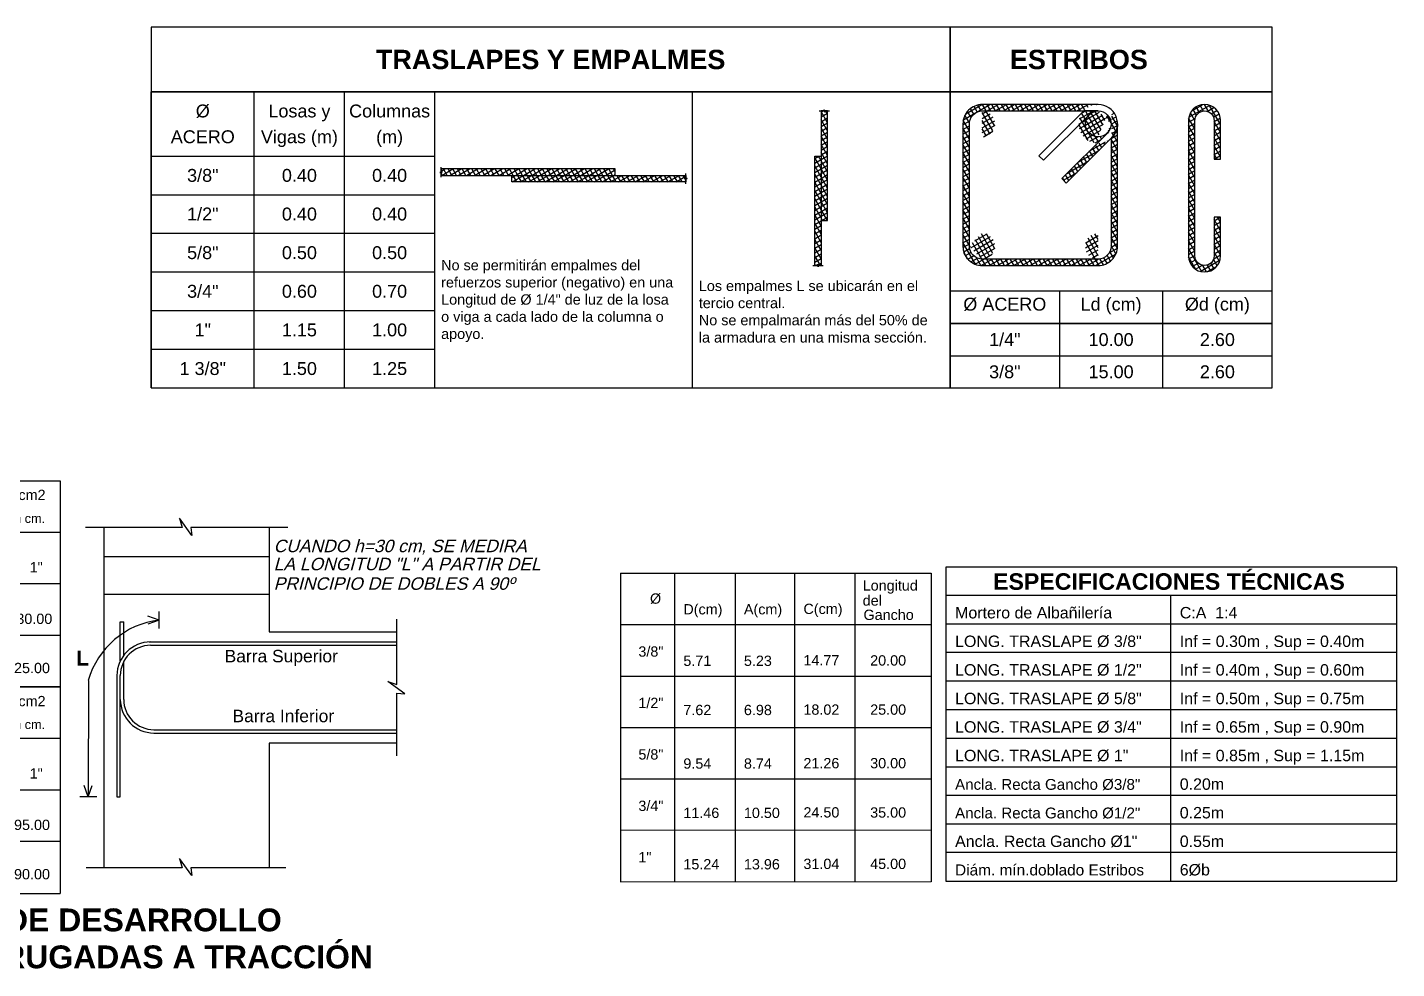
# Model space of a CAD drawing. Header units: millimetres. Extents: x 0 to 86.9, y -0.5 to 29.7.
# Drawn here: x 67.99 to 78.61, y 6.9 to 14.21 of the extents above; entities that cross this region are included whole.
import ezdxf
from ezdxf.enums import TextEntityAlignment as Align

# ---------------------------------------------------------------- set-up
doc = ezdxf.new("R2010")
doc.units = ezdxf.units.MM
doc.linetypes.add('CONTINUA', pattern=[0])
for name, color, linetype in [('.N1 Cuadros', 253, 'Continuous'), ('Complemento', 133, 'Continuous'), ('CUADROS', 5, 'Continuous'), ('E_Acero', 2, 'Continuous'), ('E_Estribo', 1, 'Continuous'), ('E_Estribos', 142, 'Continuous'), ('G_Acotación', 114, 'Continuous'), ('G_Complemento', 190, 'Continuous'), ('G_Proyección', 8, 'Continuous'), ('G_Texto', 122, 'Continuous')]:
    doc.layers.add(name, color=color, linetype=linetype)
doc.styles.add('ARIAL', font='arial')
doc.styles.add('Lenin_Narrow', font='arial', dxfattribs={"width": 0.82})
doc.styles.add('LETRAS', font='arial')
doc.styles.add('LOGOTIPO', font='swissb')
doc.styles.add('Titulo Detalles', font='swissb')
doc.styles.add('Titulo(Ambientes)', font='sanssb__')

# ---------------------------------------------------------------- blocks, each defined once
blk = doc.blocks.new('PLT_3333333333333333')
at = {"color": 7}
for p, q in [((0.64, -0.592), (-0.64, -0.592)), ((0.64, -0.883), (-0.64, -0.883))]:
    blk.add_line(p, q, dxfattribs=at)
at = {"layer": 'Complemento'}
for p, q in [((-3.796, 0), (-3.796, -1.601)), ((-3.796, 0), (-0.98, 0)), ((-0.98, 0), (-0.98, -1.604)), ((-3.796, -0.399), (-3.271, -0.798)), ((-3.796, -0.399), (-0.98, -0.399)), ((-3.271, -0.399), (-3.271, -1.601)), ((-2.837, -0.399), (-2.837, -1.601)), ((-2.391, -0.403), (-2.391, -1.604)), ((-1.915, -0.406), (-1.915, -1.608)), ((-1.432, -0.399), (-1.432, -1.601)), ((-3.796, -0.798), (-0.98, -0.798)), ((-3.796, -1.198), (-0.98, -1.198)), ((-3.796, -1.597), (-0.98, -1.597)), ((-3.796, -1.601), (-3.796, -3.201)), ((-3.796, -1.601), (-0.98, -1.601)), ((-0.98, -1.601), (-0.98, -3.205)), ((-3.796, -2), (-3.271, -2.399)), ((-3.796, -2), (-0.98, -2)), ((-3.271, -2), (-3.271, -3.201)), ((-2.837, -2), (-2.837, -3.201)), ((-2.391, -2.003), (-2.391, -3.205)), ((-1.915, -2.007), (-1.915, -3.208)), ((-1.432, -2), (-1.432, -3.201)), ((-3.796, -2.399), (-0.98, -2.399)), ((-3.796, -2.798), (-0.98, -2.798)), ((-3.796, -3.205), (-0.98, -3.205))]:
    blk.add_line(p, q, dxfattribs=at)
at = {"layer": 'E_Acero'}
for p, q in [((-0.514, -1.399), (-0.514, -1.095)), ((-0.488, -1.356), (-0.488, -1.095)), ((-0.289, -1.252), (1.633, -1.252)), ((-0.279, -1.278), (1.633, -1.278)), ((-0.488, -1.698), (-0.488, -1.405)), ((-0.541, -1.513), (-0.541, -2.454)), ((-0.514, -2.454), (-0.514, -1.513)), ((-0.253, -1.933), (1.633, -1.933)), ((-0.253, -1.959), (1.633, -1.959)), ((-0.541, -2.454), (-0.514, -2.454))]:
    blk.add_line(p, q, dxfattribs=at)
at = {"layer": 'E_Acero', "color": 7, "ltscale": 5}
blk.add_line((-0.514, -1.095), (-0.488, -1.095), dxfattribs=at)
at = {"layer": 'E_Acero'}
for points in [[(0.785, -0.363), (0.034, -0.363), (0.04, -0.425), (-0.056, -0.291), (-0.033, -0.363), (-0.785, -0.363)], [(1.633, -2.135), (1.633, -1.649), (1.695, -1.656), (1.561, -1.56), (1.633, -1.583), (1.633, -1.076)], [(0.771, -3.005), (0.034, -3.005), (0.04, -3.066), (-0.056, -2.933), (-0.033, -3.005), (-0.778, -3.005)]]:
    blk.add_lwpolyline(points, dxfattribs=at)
for centre, radius, start, end in [((-0.279, -1.513), 0.261, 90, 180), ((-0.279, -1.513), 0.235, 90, 180), ((-0.253, -1.698), 0.261, 180, 270), ((-0.253, -1.698), 0.235, 180, 270)]:
    blk.add_arc(centre, radius, start, end, dxfattribs=at)
at = {"layer": 'G_Acotación', "color": 7, "ltscale": 5}
for p, q in [((-0.213, -1.082), (-0.3, -1.051)), ((-0.213, -1.147), (-0.213, -1.016)), ((-0.213, -1.082), (-0.3, -1.113)), ((-0.762, -1.55), (-0.763, -2.454)), ((-0.763, -2.454), (-0.794, -2.367)), ((-0.763, -2.454), (-0.732, -2.367)), ((-0.697, -2.454), (-0.828, -2.454))]:
    blk.add_line(p, q, dxfattribs=at)
blk.add_arc((-0.134, -1.731), 0.654, 96.9972, 163.9347, dxfattribs=at)
at = {"layer": 'G_Complemento'}
for points in [[(-0.64, -3.005), (-0.64, -0.363)], [(0.64, -0.363), (0.64, -1.173), (1.633, -1.173)], [(1.633, -2.038), (0.64, -2.038), (0.64, -3.005)]]:
    blk.add_lwpolyline(points, dxfattribs=at)
at = {"layer": 'CUADROS', "color": 7}
for s, height, style, p in [('Fy = 4200 kg/cm2', 0.07985, 'LETRAS', (-1.984, -0.15)), ('BARRAS SUPERIORES', 0.09582, 'LOGOTIPO', (-3.746, -0.242)), ('Long. desar. en cm.', 0.07061, 'LETRAS', (-1.969, -0.328)), ("f'c", 0.0798, 'LETRAS', (-3.625, -0.71)), ('3/8"', 0.0798, 'LETRAS', (-3.111, -0.719)), ('1/2"', 0.0798, 'LETRAS', (-2.677, -0.719)), ('5/8"', 0.0798, 'LETRAS', (-2.219, -0.719)), ('3/4"', 0.0798, 'LETRAS', (-1.743, -0.719)), ('1"', 0.0798, 'LETRAS', (-1.218, -0.712)), ('175.00', 0.0798, 'LETRAS', (-3.703, -1.119)), ('35.00', 0.0798, 'LETRAS', (-3.178, -1.119)), ('45.00', 0.0798, 'LETRAS', (-2.744, -1.122)), ('60.00', 0.0798, 'LETRAS', (-2.298, -1.119)), ('70.00', 0.0798, 'LETRAS', (-1.822, -1.119)), ('130.00', 0.0798, 'LETRAS', (-1.383, -1.112)), ('210.00', 0.0798, 'LETRAS', (-3.703, -1.501)), ('30.00', 0.0798, 'LETRAS', (-3.178, -1.501)), ('45.00', 0.0798, 'LETRAS', (-2.744, -1.505)), ('60.00', 0.0798, 'LETRAS', (-2.298, -1.501)), ('70.00', 0.0798, 'LETRAS', (-1.822, -1.501)), ('25.00', 0.0798, 'LETRAS', (-1.339, -1.494)), ('Fy = 4200 kg/cm2', 0.07985, 'LETRAS', (-1.984, -1.751)), ('BARRAS INFERIORES', 0.09582, 'LOGOTIPO', (-3.746, -1.842)), ('Long. desar. en cm.', 0.07061, 'LETRAS', (-1.969, -1.928)), ("f'c", 0.0798, 'LETRAS', (-3.625, -2.31)), ('3/8"', 0.0798, 'LETRAS', (-3.111, -2.32)), ('1/2"', 0.0798, 'LETRAS', (-2.677, -2.32)), ('5/8"', 0.0798, 'LETRAS', (-2.219, -2.32)), ('3/4"', 0.0798, 'LETRAS', (-1.743, -2.32)), ('1"', 0.0798, 'LETRAS', (-1.218, -2.313)), ('175.00', 0.0798, 'LETRAS', (-3.703, -2.719)), ('30.00', 0.0798, 'LETRAS', (-3.178, -2.719)), ('35.00', 0.0798, 'LETRAS', (-2.744, -2.719)), ('45.00', 0.0798, 'LETRAS', (-2.298, -2.719)), ('50.00', 0.0798, 'LETRAS', (-1.822, -2.719)), ('95.00', 0.0798, 'LETRAS', (-1.339, -2.712)), ('210.00', 0.0798, 'LETRAS', (-3.703, -3.102)), ('30.00', 0.0798, 'LETRAS', (-3.178, -3.102)), ('35.00', 0.0798, 'LETRAS', (-2.744, -3.102)), ('45.00', 0.0798, 'LETRAS', (-2.298, -3.102)), ('50.00', 0.0798, 'LETRAS', (-1.822, -3.102)), ('90.00', 0.0798, 'LETRAS', (-1.339, -3.095)), ('LONGITUDES DE DESARROLLO', 0.17744, 'LOGOTIPO', (-3.103, -3.499)), ('PARA BARRAS CORRUGADAS A TRACCIÓN', 0.17744, 'LOGOTIPO', (-3.882, -3.786))]:
    blk.add_text(s, height=height, dxfattribs=dict(at, style=style)).set_placement(p)
at = {"layer": 'G_Texto', "style": 'Lenin_Narrow', "oblique": 15}
for s, p in [('CUANDO h=30 cm, SE MEDIRA', (0.676, -0.555)), ('LA LONGITUD "L" A PARTIR DEL', (0.676, -0.695)), ('PRINCIPIO DE DOBLES A 90º', (0.676, -0.847))]:
    blk.add_text(s, height=0.09679, dxfattribs=at).set_placement(p)
at = {"layer": 'G_Texto', "color": 7}
for s, height, style, p in [('L', 0.116, 'Titulo(Ambientes)', (-0.807, -1.435)), ('Barra Superior', 0.09679, 'ARIAL', (0.735, -1.41)), ('Barra Inferior', 0.09679, 'ARIAL', (0.751, -1.875))]:
    blk.add_text(s, height=height, dxfattribs=dict(at, style=style)).set_placement(p, align=Align.CENTER)
blk = doc.blocks.new('PLT_5555555555555555555')
at = {"layer": 'Complemento'}
for p, q in [((0, 0), (-3.498, 0)), ((-3.498, 0), (-3.498, -0.222)), ((0, 0), (0, -0.222)), ((-6.025, -0.048), (-6.025, -2.444)), ((-6.025, -0.048), (-3.613, -0.048)), ((-5.605, -0.048), (-5.605, -2.444)), ((-5.135, -0.048), (-5.135, -2.444)), ((-4.673, -0.048), (-4.673, -2.44)), ((-4.206, -0.052), (-4.206, -2.441)), ((-3.613, -0.048), (-3.613, -2.444)), ((0, -0.222), (-3.498, -0.222)), ((0, -0.222), (-3.498, -0.222)), ((-3.498, -0.222), (-3.498, -2.44)), ((0, -0.222), (0, -2.218)), ((-6.025, -0.447), (-3.613, -0.447)), ((0, -0.444), (-3.498, -0.444)), ((0, -0.444), (0, -2.44)), ((0, -0.665), (-3.498, -0.665)), ((-6.025, -0.847), (-3.613, -0.847)), ((0, -0.887), (-3.498, -0.887)), ((0, -1.109), (-3.498, -1.109)), ((-6.025, -1.246), (-3.613, -1.246)), ((0, -1.331), (-3.498, -1.331)), ((0, -1.553), (-3.498, -1.553)), ((-6.025, -1.645), (-3.613, -1.645)), ((0, -1.774), (-3.498, -1.774)), ((0, -1.996), (-3.498, -1.996)), ((-6.025, -2.044), (-3.613, -2.041)), ((0, -2.218), (-3.498, -2.218)), ((-6.025, -2.444), (-3.613, -2.441)), ((-3.498, -2.44), (0, -2.44))]:
    blk.add_line(p, q, dxfattribs=at)
at = {"layer": 'CUADROS'}
for p, q in [((-1.754, -0.222), (-1.754, -0.444)), ((-1.754, -0.444), (-1.754, -2.218)), ((-1.754, -0.665), (-1.754, -2.44))]:
    blk.add_line(p, q, dxfattribs=at)
at = {"layer": 'CUADROS', "color": 7, "style": 'LETRAS'}
for s, height, p in [('Longitud', 0.0798, (-4.144, -0.183)), ('Ø', 0.0798, (-5.795, -0.285)), ('D(cm)', 0.0798, (-5.536, -0.368)), ('A(cm)', 0.0798, (-5.066, -0.368)), ('C(cm)', 0.0798, (-4.604, -0.365)), ('del', 0.0798, (-4.144, -0.3)), ('Mortero de Albañilería', 0.08872, (-3.427, -0.399)), ('C:A  1:4', 0.0887, (-1.683, -0.399)), ('Gancho', 0.0798, (-4.138, -0.411)), ('LONG. TRASLAPE Ø 3/8"', 0.08872, (-3.427, -0.621)), ('Inf = 0.30m , Sup = 0.40m', 0.08872, (-1.683, -0.621)), ('3/8"', 0.0798, (-5.885, -0.696)), ('5.71', 0.0798, (-5.536, -0.768)), ('5.23', 0.0798, (-5.066, -0.768)), ('14.77', 0.0798, (-4.604, -0.764)), ('20.00', 0.0798, (-4.086, -0.765)), ('LONG. TRASLAPE Ø 1/2"', 0.08872, (-3.427, -0.843)), ('Inf = 0.40m , Sup = 0.60m', 0.08872, (-1.683, -0.843)), ('1/2"', 0.0798, (-5.885, -1.095)), ('LONG. TRASLAPE Ø 5/8"', 0.08872, (-3.427, -1.065)), ('Inf = 0.50m , Sup = 0.75m', 0.08872, (-1.683, -1.065)), ('7.62', 0.0798, (-5.536, -1.15)), ('6.98', 0.0798, (-5.066, -1.15)), ('18.02', 0.0798, (-4.604, -1.147)), ('25.00', 0.0798, (-4.086, -1.147)), ('LONG. TRASLAPE Ø 3/4"', 0.08872, (-3.427, -1.286)), ('Inf = 0.65m , Sup = 0.90m', 0.08872, (-1.683, -1.286)), ('5/8"', 0.0798, (-5.885, -1.495)), ('9.54', 0.0798, (-5.536, -1.566)), ('8.74', 0.0798, (-5.066, -1.566)), ('21.26', 0.0798, (-4.604, -1.563)), ('30.00', 0.0798, (-4.086, -1.563)), ('LONG. TRASLAPE Ø 1"', 0.08872, (-3.427, -1.508)), ('Inf = 0.85m , Sup = 1.15m', 0.08872, (-1.683, -1.508)), ('Ancla. Recta Gancho Ø3/8"', 0.084, (-3.427, -1.73)), ('0.20m', 0.0887, (-1.683, -1.73)), ('3/4"', 0.0798, (-5.885, -1.894)), ('11.46', 0.0798, (-5.536, -1.949)), ('10.50', 0.0798, (-5.066, -1.949)), ('24.50', 0.0798, (-4.604, -1.945)), ('35.00', 0.0798, (-4.086, -1.946)), ('Ancla. Recta Gancho Ø1/2"', 0.084, (-3.427, -1.952)), ('0.25m', 0.0887, (-1.683, -1.952)), ('Ancla. Recta Gancho Ø1"', 0.08872, (-3.427, -2.174)), ('0.55m', 0.0887, (-1.683, -2.174)), ('1"', 0.0798, (-5.885, -2.293)), ('15.24', 0.0798, (-5.536, -2.348)), ('13.96', 0.0798, (-5.066, -2.348)), ('31.04', 0.0798, (-4.604, -2.345)), ('45.00', 0.0798, (-4.086, -2.345)), ('Diám. mín.doblado Estribos', 0.08549, (-3.427, -2.395)), ('6Øb', 0.0887, (-1.683, -2.395))]:
    blk.add_text(s, height=height, dxfattribs=at).set_placement(p)
at = {"layer": 'CUADROS', "color": 7, "style": 'LOGOTIPO'}
blk.add_text('ESPECIFICACIONES TÉCNICAS', height=0.12837, dxfattribs=at).set_placement((-1.767, -0.177), align=Align.CENTER)
blk = doc.blocks.new('PLT_WTYHDXFTUJ')
at = {"layer": 'E_Estribo'}
h = blk.add_hatch(dxfattribs=at)
h.set_pattern_fill('NET', scale=0.01, angle=30, style=0)
edge = h.paths.add_edge_path()
edge.add_arc((2925.448, 1810.88), 0.15, 315, 90)
edge.add_line((2925.448, 1811.03), (2924.548, 1811.03))
edge.add_arc((2924.548, 1810.88), 0.15, 90, 180)
edge.add_line((2924.398, 1810.88), (2924.398, 1809.93))
edge.add_arc((2924.548, 1809.93), 0.15, 180, 270)
edge.add_line((2924.548, 1809.78), (2925.448, 1809.78))
edge.add_arc((2925.448, 1809.93), 0.15, 270, 0)
edge.add_line((2925.598, 1809.93), (2925.598, 1810.88))
edge.add_arc((2925.448, 1810.88), 0.15, 45, 360, ccw=False)
edge.add_line((2925.554, 1810.774), (2925.548, 1810.767))
edge.add_line((2925.548, 1810.767), (2925.548, 1809.93))
edge.add_arc((2925.448, 1809.93), 0.1, 90, 360, ccw=False)
edge.add_line((2925.448, 1809.83), (2924.548, 1809.83))
edge.add_arc((2924.548, 1809.93), 0.1, 180, 90, ccw=False)
edge.add_line((2924.448, 1809.93), (2924.448, 1810.88))
edge.add_arc((2924.548, 1810.88), 0.1, 270, 180, ccw=False)
edge.add_line((2924.548, 1810.98), (2925.448, 1810.98))
edge.add_arc((2925.448, 1810.88), 0.1, 360, 270, ccw=False)
edge.add_arc((2925.448, 1810.88), 0.1, 45, 0, ccw=False)
edge.add_line((2925.519, 1810.809), (2925.165, 1810.455))
edge.add_line((2925.165, 1810.455), (2925.2, 1810.42))
edge.add_line((2925.2, 1810.42), (2925.554, 1810.774))
h = blk.add_hatch(dxfattribs=at)
h.set_pattern_fill('NET', scale=0.01, angle=30, style=0)
edge = h.paths.add_edge_path()
edge.add_line((2926.398, 1810.155), (2926.348, 1810.155))
edge.add_line((2926.348, 1810.155), (2926.348, 1809.855))
edge.add_arc((2926.273, 1809.855), 0.075, 180, 360, ccw=False)
edge.add_line((2926.198, 1809.855), (2926.198, 1810.905))
edge.add_arc((2926.273, 1810.905), 0.075, 360, 180, ccw=False)
edge.add_line((2926.348, 1810.905), (2926.348, 1810.605))
edge.add_line((2926.348, 1810.605), (2926.398, 1810.605))
edge.add_line((2926.398, 1810.605), (2926.398, 1810.905))
edge.add_arc((2926.273, 1810.905), 0.125, 0, 180)
edge.add_line((2926.148, 1810.905), (2926.148, 1809.855))
edge.add_arc((2926.273, 1809.855), 0.125, 180, 0)
edge.add_line((2926.398, 1809.855), (2926.398, 1810.155))
h = blk.add_hatch(dxfattribs=at)
h.set_pattern_fill('NET', scale=0.01, angle=30, style=0)
h.paths.add_polyline_path([(2923.348, 1810.98), (2923.328, 1810.98), (2923.325, 1810.97), (2923.32, 1810.99), (2923.318, 1810.98), (2923.298, 1810.98), (2923.298, 1810.13), (2923.348, 1810.13)])
h = blk.add_hatch(dxfattribs=at)
h.set_pattern_fill('NET', scale=0.01, angle=30, style=0)
h.paths.add_polyline_path([(2925.372, 1810.945), (2925.368, 1810.94), (2925.365, 1810.935), (2925.361, 1810.93), (2925.358, 1810.924), (2925.356, 1810.919), (2925.354, 1810.913), (2925.352, 1810.907), (2925.35, 1810.901), (2925.349, 1810.895), (2925.348, 1810.889), (2925.348, 1810.882), (2925.348, 1810.876), (2925.348, 1810.87), (2925.349, 1810.864), (2925.35, 1810.857), (2925.352, 1810.851), (2925.354, 1810.845), (2925.356, 1810.84), (2925.359, 1810.834), (2925.362, 1810.829), (2925.365, 1810.823), (2925.369, 1810.818), (2925.373, 1810.813), (2925.377, 1810.809), (2925.377, 1810.95)], flags=0)
h = blk.add_hatch(dxfattribs=at)
h.set_pattern_fill('NET', scale=0.01, angle=30, style=0)
h.paths.add_polyline_path([(2923.298, 1809.78), (2923.278, 1809.78), (2923.275, 1809.77), (2923.27, 1809.79), (2923.268, 1809.78), (2923.248, 1809.78), (2923.248, 1810.63), (2923.298, 1810.63)])
h = blk.add_hatch(dxfattribs=at)
h.set_pattern_fill('NET', scale=0.01, angle=30, style=0)
h.paths.add_polyline_path([(2920.348, 1810.53), (2920.348, 1810.51), (2920.358, 1810.507), (2920.338, 1810.502), (2920.348, 1810.5), (2920.348, 1810.48), (2921.698, 1810.48), (2921.698, 1810.53)])
h = blk.add_hatch(dxfattribs=at)
h.set_pattern_fill('NET', scale=0.01, angle=30, style=0)
h.paths.add_polyline_path([(2922.248, 1810.48), (2922.248, 1810.46), (2922.258, 1810.457), (2922.238, 1810.452), (2922.248, 1810.45), (2922.248, 1810.43), (2920.898, 1810.43), (2920.898, 1810.48)])
at = {"layer": '.N1 Cuadros'}
for p, q in [((2926.298, 1811.63), (2924.298, 1811.63)), ((2926.798, 1808.83), (2926.798, 1811.63)), ((2918.098, 1808.83), (2918.098, 1811.13)), ((2918.898, 1808.83), (2918.898, 1811.13)), ((2919.598, 1808.83), (2919.598, 1811.13)), ((2920.298, 1808.83), (2920.298, 1811.13)), ((2922.298, 1808.83), (2922.298, 1811.13)), ((2924.298, 1808.83), (2924.298, 1811.13)), ((2918.098, 1810.63), (2920.298, 1810.63)), ((2918.098, 1810.33), (2920.298, 1810.33)), ((2918.098, 1810.03), (2920.298, 1810.03)), ((2918.098, 1809.73), (2920.298, 1809.73)), ((2918.098, 1809.43), (2920.298, 1809.43)), ((2924.298, 1809.33), (2926.798, 1809.33)), ((2918.098, 1809.13), (2920.298, 1809.13)), ((2924.298, 1809.08), (2926.798, 1809.08)), ((2918.098, 1808.83), (2926.798, 1808.83)), ((2924.298, 1808.83), (2926.798, 1808.83))]:
    blk.add_line(p, q, dxfattribs=at)
for points in [[(2918.098, 1811.13), (2924.298, 1811.13), (2924.298, 1811.63), (2918.098, 1811.63)], [(2924.298, 1811.13), (2926.798, 1811.13), (2926.798, 1811.63), (2924.298, 1811.63)], [(2918.098, 1810.63), (2920.298, 1810.63), (2920.298, 1811.13), (2918.098, 1811.13)], [(2918.098, 1808.83), (2924.298, 1808.83), (2924.298, 1811.13), (2918.098, 1811.13)], [(2924.298, 1808.83), (2926.798, 1808.83), (2926.798, 1811.13), (2924.298, 1811.13)], [(2924.298, 1809.33), (2926.798, 1809.33), (2926.798, 1809.58), (2924.298, 1809.58)], [(2924.298, 1808.83), (2926.798, 1808.83), (2926.798, 1809.33), (2924.298, 1809.33)]]:
    blk.add_lwpolyline(points, close=True, dxfattribs=at)
for points in [[(2925.148, 1809.58), (2925.148, 1808.83)], [(2925.948, 1809.58), (2925.948, 1808.83)]]:
    blk.add_lwpolyline(points, dxfattribs=at)
at = {"layer": 'E_Acero'}
for points in [[(2925.554, 1810.774, 0.668179), (2925.448, 1811.03), (2924.548, 1811.03, 0.414214), (2924.398, 1810.88), (2924.398, 1809.93, 0.414214), (2924.548, 1809.78), (2925.448, 1809.78, 0.414214), (2925.598, 1809.93), (2925.598, 1810.88, -0.198912), (2925.554, 1810.774), (2925.548, 1810.767), (2925.548, 1809.93, -0.414214), (2925.448, 1809.83), (2924.548, 1809.83, -0.414214), (2924.448, 1809.93), (2924.448, 1810.88, -0.414214), (2924.548, 1810.98), (2925.448, 1810.98, -0.414214), (2925.548, 1810.88, -0.198912), (2925.519, 1810.809), (2925.165, 1810.455), (2925.2, 1810.42)], [(2926.398, 1810.155), (2926.348, 1810.155), (2926.348, 1809.855, -1), (2926.198, 1809.855), (2926.198, 1810.905, -1), (2926.348, 1810.905), (2926.348, 1810.605), (2926.398, 1810.605), (2926.398, 1810.905, 1), (2926.148, 1810.905), (2926.148, 1809.855, 1), (2926.398, 1809.855)], [(2925.377, 1810.95, -0.198912), (2925.448, 1810.98), (2925.336, 1810.98), (2924.988, 1810.632), (2925.024, 1810.597)]]:
    blk.add_lwpolyline(points, format="xyb", close=True, dxfattribs=at)
for points in [[(2923.348, 1810.98), (2923.328, 1810.98), (2923.325, 1810.97), (2923.32, 1810.99), (2923.318, 1810.98), (2923.298, 1810.98), (2923.298, 1810.13), (2923.348, 1810.13)], [(2923.298, 1809.78), (2923.278, 1809.78), (2923.275, 1809.77), (2923.27, 1809.79), (2923.268, 1809.78), (2923.248, 1809.78), (2923.248, 1810.63), (2923.298, 1810.63)], [(2920.348, 1810.53), (2920.348, 1810.51), (2920.358, 1810.507), (2920.338, 1810.502), (2920.348, 1810.5), (2920.348, 1810.48), (2921.698, 1810.48), (2921.698, 1810.53)], [(2922.248, 1810.48), (2922.248, 1810.46), (2922.258, 1810.457), (2922.238, 1810.452), (2922.248, 1810.45), (2922.248, 1810.43), (2920.898, 1810.43), (2920.898, 1810.48)]]:
    blk.add_lwpolyline(points, close=True, dxfattribs=at)
at = {"layer": 'G_Complemento', "color": 7}
for points in [[(2923.283, 1810.98), (2923.318, 1810.98), (2923.32, 1810.99), (2923.325, 1810.97), (2923.328, 1810.98), (2923.363, 1810.98)], [(2920.348, 1810.465), (2920.348, 1810.5), (2920.338, 1810.502), (2920.358, 1810.507), (2920.348, 1810.51), (2920.348, 1810.545)], [(2922.248, 1810.415), (2922.248, 1810.45), (2922.238, 1810.452), (2922.258, 1810.457), (2922.248, 1810.46), (2922.248, 1810.495)], [(2923.233, 1809.78), (2923.268, 1809.78), (2923.27, 1809.79), (2923.275, 1809.77), (2923.278, 1809.78), (2923.313, 1809.78)]]:
    blk.add_lwpolyline(points, dxfattribs=at)
at = {"layer": 'G_Proyección', "color": 7, "ltscale": 0.25}
blk.add_circle((2925.448, 1810.88), 0.1, dxfattribs=at)
at = {"layer": 'G_Texto', "style": 'Titulo Detalles'}
for s, p in [('TRASLAPES Y EMPALMES', (2921.198, 1811.38)), ('ESTRIBOS', (2925.298, 1811.38))]:
    blk.add_text(s, height=0.15, dxfattribs=at).set_placement(p, align=Align.MIDDLE_CENTER)
at = {"layer": 'G_Texto', "color": 7, "style": 'ARIAL'}
for s, p in [('Ø', (2918.498, 1810.98)), ('Losas y', (2919.248, 1810.98)), ('Columnas', (2919.948, 1810.98)), ('ACERO', (2918.498, 1810.78)), ('Vigas (m)', (2919.248, 1810.78)), ('(m)', (2919.948, 1810.78)), ('3/8"', (2918.498, 1810.48)), ('0.40', (2919.248, 1810.48)), ('0.40', (2919.948, 1810.48)), ('1/2"', (2918.498, 1810.18)), ('0.40', (2919.248, 1810.18)), ('0.40', (2919.948, 1810.18)), ('5/8"', (2918.498, 1809.88)), ('0.50', (2919.248, 1809.88)), ('0.50', (2919.948, 1809.88)), ('3/4"', (2918.498, 1809.58)), ('0.60', (2919.248, 1809.58)), ('0.70', (2919.948, 1809.58)), ('1"', (2918.498, 1809.28)), ('1.15', (2919.248, 1809.28)), ('1.00', (2919.948, 1809.28)), ('1 3/8"', (2918.498, 1808.98)), ('1.50', (2919.248, 1808.98)), ('1.25', (2919.948, 1808.98))]:
    blk.add_text(s, height=0.1, dxfattribs=at).set_placement(p, align=Align.MIDDLE_CENTER)
for s, p in [('Ø ACERO', (2924.723, 1809.43)), ('Ld (cm)', (2925.548, 1809.43)), ('Ød (cm)', (2926.373, 1809.43)), ('1/4"', (2924.723, 1809.155)), ('10.00', (2925.548, 1809.155)), ('2.60', (2926.373, 1809.155)), ('3/8"', (2924.723, 1808.905)), ('15.00', (2925.548, 1808.905)), ('2.60', (2926.373, 1808.905))]:
    blk.add_text(s, height=0.1, dxfattribs=at).set_placement(p, align=Align.CENTER)
at = {"layer": 'G_Texto', "insert": (2920.348, 1809.823), "char_height": 0.08, "width": 1.8, "attachment_point": 1, "style": 'ARIAL'}
blk.add_mtext('No se permitirán empalmes del refuerzos superior (negativo) en una Longitud de Ø 1/4" de luz de la losa o viga a cada lado de la columna o apoyo.', dxfattribs=at)
at = {"layer": 'G_Texto', "char_height": 0.08, "attachment_point": 1, "style": 'ARIAL'}
for s, insert in [('Los empalmes L se ubicarán en el', (2922.348, 1809.662)), ('tercio central.', (2922.348, 1809.529)), ('No se empalmarán más del 50% de', (2922.348, 1809.396)), ('la armadura en una misma sección.', (2922.348, 1809.262))]:
    blk.add_mtext(s, dxfattribs=dict(at, insert=insert))

msp = doc.modelspace()

# ---------------------------------------------------------------- block references
for name, p in [('PLT_3333333333333333', (69.222, 10.692)), ('PLT_5555555555555555555', (78.614, 10.022))]:
    msp.add_blockref(name, p)
at = {"layer": 'E_Estribos', "linetype": 'CONTINUA'}
msp.add_blockref('PLT_WTYHDXFTUJ', (-2849.15, -1797.417), dxfattribs=at)

doc.saveas('drawing.dxf')
